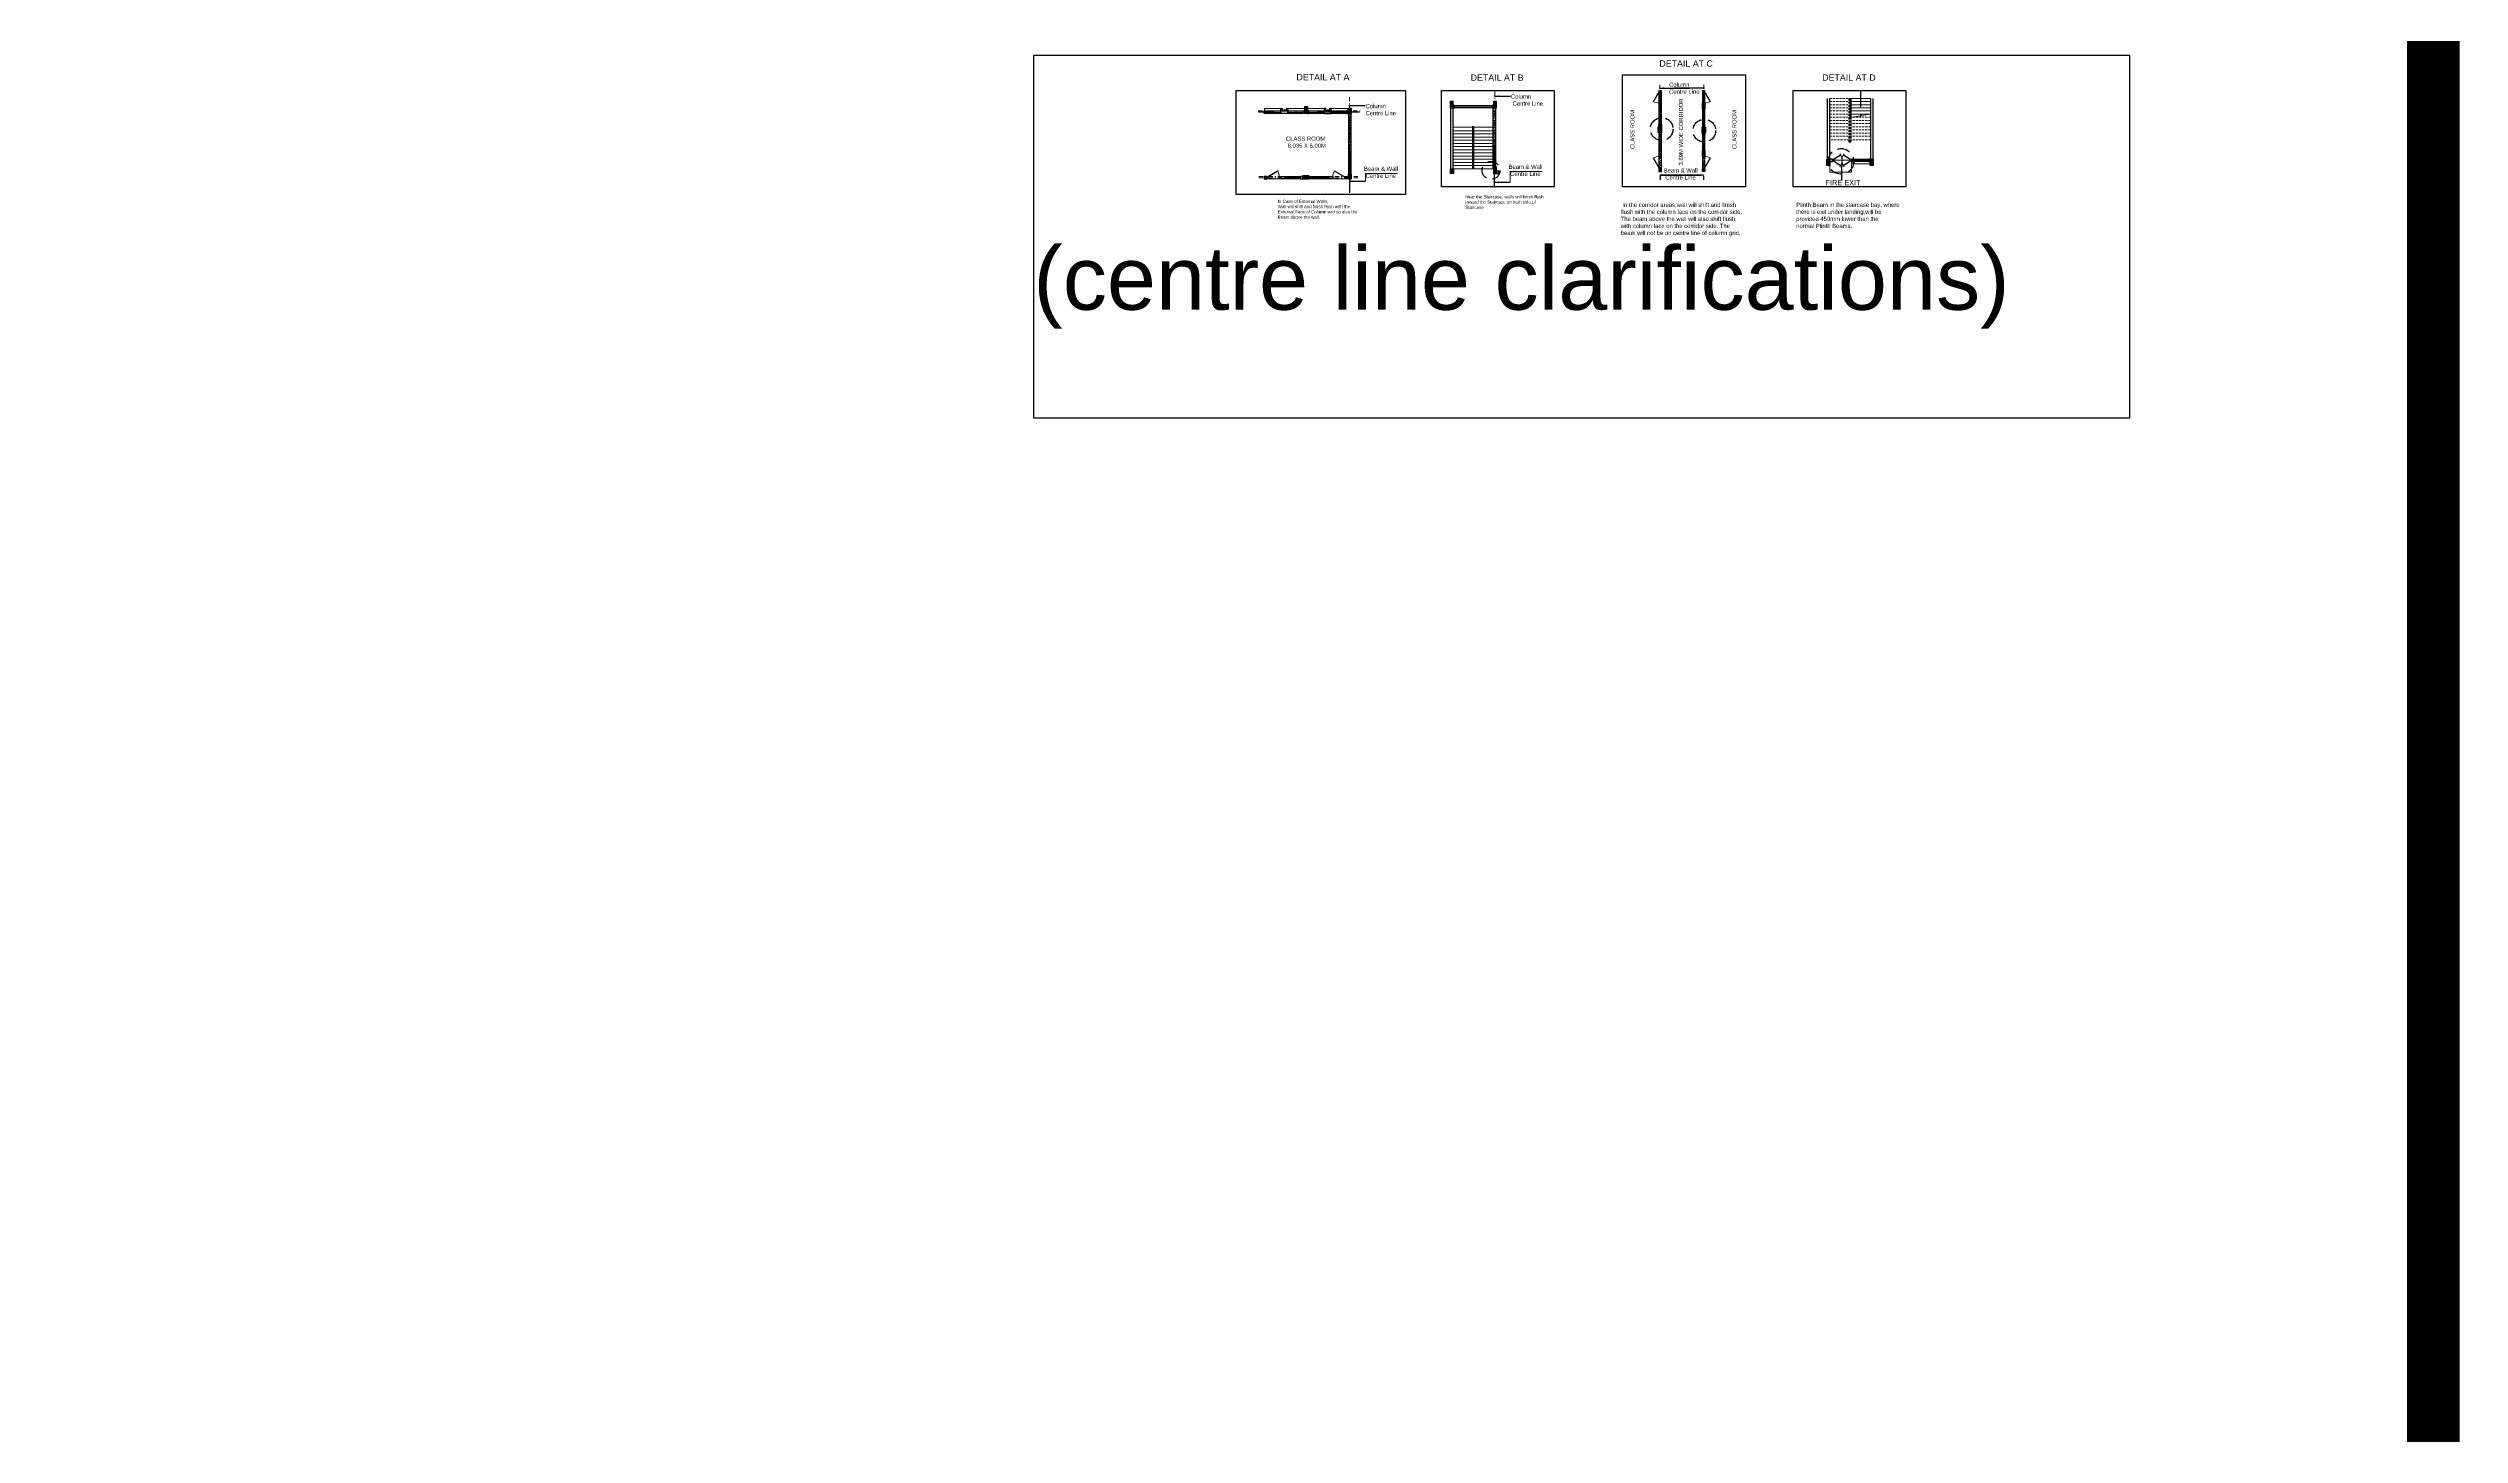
# Model space of a CAD drawing. Header units: millimetres. Extents: x 3614 to 12428, y -844 to 6844.
# Drawn here: x 5811.7 to 6040.6, y -485.1 to -353.4 of the extents above; entities that cross this region are included whole.
import ezdxf

# ---------------------------------------------------------------- set-up
doc = ezdxf.new("R2010")
doc.units = ezdxf.units.MM
doc.header["$LTSCALE"] = 40
doc.header["$MEASUREMENT"] = 0
for name, pattern in [('DASHDOT', [1, 0.5, -0.25, 0, -0.25]), ('DASHED', [0.75, 0.5, -0.25]), ('DASHED2', [0.375, 0.25, -0.125])]:
    doc.linetypes.add(name, pattern=pattern)
doc.layers.get('0').update_dxf_attribs({"linetype": 'CONTINUOUS', "lineweight": 20})
for name, color, linetype, lineweight in [('Arrow', 1, 'CONTINUOUS', 18), ('Beam', 254, 'CONTINUOUS', 25), ('CLL LEV.', 15, 'CONTINUOUS', 18), ('Column', 252, 'CONTINUOUS', 30), ('Column Hatch', 253, 'CONTINUOUS', 13), ('Dim', 220, 'CONTINUOUS', 15), ('Door', 54, 'CONTINUOUS', 18), ('Fixture', 44, 'CONTINUOUS', 15), ('GRID', 134, 'DASHDOT', 13), ('Hatch', 42, 'CONTINUOUS', 15), ('Railing', 23, 'CONTINUOUS', 18), ('Stair', 1, 'CONTINUOUS', 15), ('TEXT', 7, 'CONTINUOUS', 20), ('Ventilator', 6, 'DASHED', 18), ('Wall', 7, 'CONTINUOUS', 30), ('Window', 150, 'CONTINUOUS', 15), ('Window-Wall', 7, 'CONTINUOUS', 18)]:
    doc.layers.add(name, color=color, linetype=linetype, lineweight=lineweight)
doc.styles.add('DIM', font='arial.ttf')
doc.styles.add('L120', font='simplex.shx', dxfattribs={"height": 1})
doc.styles.get("Standard").update_dxf_attribs({"font": 'txt.shx', "height": 0.03937})
doc.styles.add('Tabrej', font='GOTHIC.TTF')
doc.dimstyles.get("Standard").update_dxf_attribs({"dimtxt": 0.18, "dimasz": 0.18, "dimexe": 0.18, "dimexo": 0.0625, "dimgap": 0.09, "dimtad": 0, "dimtih": 1, "dimtoh": 1, "dimdec": 4, "dimzin": 0, "dimdsep": 46, "dimtxsty": 'Standard', "dimcen": 0.09, "dimadec": 0, "dimazin": 0, "dimtfac": 1, "dimtdec": 4, "dimtofl": 0, "dimtmove": 0, "dimatfit": 3, "dimfxl": 0, "dimtolj": 1, "dimtzin": 0, "dimarcsym": 0})

# ---------------------------------------------------------------- blocks, each defined once
blk = doc.blocks.new('WINDOW 1')
at = {"layer": 'CLL LEV.'}
for p, q in [((-0.12, -0.23), (-0.12, -0.46)), ((-0.12, -0.46), (1.61, -0.46)), ((1.61, -0.23), (1.61, -0.46))]:
    blk.add_line(p, q, dxfattribs=at)
at = {"layer": 'Window'}
for p, q in [((0, -0.05), (1.5, -0.05)), ((0, -0.08), (1.5, -0.08))]:
    blk.add_line(p, q, dxfattribs=at)
at = {"layer": 'Window-Wall'}
for p, q in [((0, 0), (1.5, 0)), ((0, -0.23), (0, 0)), ((1.5, 0), (1.5, -0.23)), ((0, -0.12), (1.5, -0.12)), ((1.5, -0.23), (0, -0.23))]:
    blk.add_line(p, q, dxfattribs=at)
blk = doc.blocks.new('VENT 2')
at = {"layer": 'Ventilator', "linetype": 'Continuous', "ltscale": 0.02}
for p, q in [((0, 0.18), (1.5, 0.18)), ((0, 0.15), (1.5, 0.15))]:
    blk.add_line(p, q, dxfattribs=at)
at = {"layer": 'Window-Wall'}
for p, q in [((0, 0.23), (1.5, 0.23)), ((0, 0), (0, 0.23)), ((0, 0.12), (1.5, 0.12)), ((1.5, 0), (0, 0)), ((1.5, 0.23), (1.5, 0))]:
    blk.add_line(p, q, dxfattribs=at)
blk = doc.blocks.new('SHAFT')
at = {"layer": 'Fixture'}
blk.add_circle((-0.33, 0.3), 0.05, dxfattribs=at)
at = {"layer": 'Wall'}
blk.add_lwpolyline([(-0.66, 0), (-0.66, 0.46), (-0.54, 0.46), (-0.54, 0.23), (-0.12, 0.23), (-0.12, 0.46), (0, 0.46), (0, 0), (-0.66, 0)], dxfattribs=at)
blk = doc.blocks.new('*U18')
for p, q in [((0, 0), (0, -6)), ((40, 0), (40, -6))]:
    blk.add_line(p, q)
blk.add_lwpolyline([(0, 0), (34.6, 20), (35.5, 18.5), (0.9, -1.5)], close=True)
blk.add_arc((0, 0), 40, 0, 30)
blk = doc.blocks.new('DOOR1')
at = {"layer": 'Door'}
blk.add_line((0, 0), (1.2, 0), dxfattribs=at)
at = {"layer": 'Door', "xscale": 0.0300000000000013, "yscale": 0.0300000000000013, "zscale": 0.0300000000000013}
blk.add_blockref('*U18', (0, 0.18), dxfattribs=at)
blk = doc.blocks.new('COLOUM 3')
at = {"layer": 'Column Hatch'}
h = blk.add_hatch(color=0, dxfattribs=at)
h.dxf.hatch_style = 1
h.paths.add_polyline_path([(2226.89, -1324.47), (2227.19, -1324.47), (2227.19, -1323.87), (2226.89, -1323.87)])
at = {"layer": 'Column'}
for p, q in [((2227.19, -1323.87), (2226.89, -1323.87)), ((2226.89, -1323.87), (2226.89, -1324.47)), ((2226.89, -1324.47), (2227.19, -1324.47)), ((2227.19, -1324.47), (2227.19, -1323.87))]:
    blk.add_line(p, q, dxfattribs=at)
blk = doc.blocks.new('COLUMN 546')
at = {"layer": 'Column Hatch'}
h = blk.add_hatch(color=0, dxfattribs=at)
h.dxf.hatch_style = 1
h.paths.add_polyline_path([(0, 0), (0.3, 0), (0.3, 0.46), (0, 0.46)])
at = {"layer": 'Column'}
for p, q in [((0.3, 0.46), (0, 0.46)), ((0, 0.46), (0, 0)), ((0, 0), (0.3, 0)), ((0.3, 0), (0.3, 0.46))]:
    blk.add_line(p, q, dxfattribs=at)
blk = doc.blocks.new('COLOUM 2')
at = {"layer": 'Column Hatch'}
h = blk.add_hatch(color=0, dxfattribs=at)
h.dxf.hatch_style = 1
h.paths.add_polyline_path([(2157.91, -1450.99), (2157.61, -1450.99), (2157.61, -1450.46), (2157.91, -1450.46)])
at = {"layer": 'Column'}
for p, q in [((2157.61, -1450.99), (2157.61, -1450.46)), ((2157.61, -1450.46), (2157.91, -1450.46)), ((2157.91, -1450.99), (2157.61, -1450.99)), ((2157.91, -1450.46), (2157.91, -1450.99))]:
    blk.add_line(p, q, dxfattribs=at)
blk = doc.blocks.new('Door - Left Hung 36 in.')
at = {"layer": 'Door'}
blk.add_line((0.8, -1.3), (35.9, -1.3), dxfattribs=at)
blk.add_lwpolyline([(0.8, -1.3), (0, 0), (31.2, 18), (31.9, 16.7)], close=True, dxfattribs=at)
blk.add_arc((0, 0), 36, 0, 37.31013, dxfattribs=at)
blk = doc.blocks.new('coloum 600')
at = {"layer": 'Column Hatch'}
h = blk.add_hatch(color=0, dxfattribs=at)
h.dxf.hatch_style = 1
h.paths.add_polyline_path([(15434.68, -677.66), (15434.68, -677.96), (15435.28, -677.96), (15435.28, -677.66)])
at = {"layer": 'Column'}
for p, q in [((15434.68, -677.66), (15434.68, -677.96)), ((15435.28, -677.66), (15434.68, -677.66)), ((15435.28, -677.96), (15435.28, -677.66)), ((15434.68, -677.96), (15435.28, -677.96))]:
    blk.add_line(p, q, dxfattribs=at)

msp = doc.modelspace()

# ---------------------------------------------------------------- hatches: boundary and pattern name
at = {"layer": 'Column Hatch', "ltscale": 0.2}
h = msp.add_hatch(dxfattribs=at)
h.set_pattern_fill('ANSI31', color=256, scale=0.05)
h.set_pattern_definition([(45, (3404.33271, 750.46255), (-0.1122532015, 0.1122532015), [])])
h.paths.add_polyline_path([(5948.8832, -359.0985), (5949.1132, -359.0985), (5949.1132, -364.8685), (5948.8832, -364.8685)])
h = msp.add_hatch(dxfattribs=at)
h.set_pattern_fill('ANSI31', color=256, scale=0.05)
h.set_pattern_definition([(45, (3420.06103, 750.19392), (-0.1122532015, 0.1122532015), [])])
h.paths.add_polyline_path([(5964.6115, -357.4371), (5964.8415, -357.4371), (5964.8415, -365.1371), (5964.6115, -365.1371)])
h = msp.add_hatch(dxfattribs=at)
h.set_pattern_fill('ANSI31', color=256, scale=0.05)
h.set_pattern_definition([(45, (3424.16835, 750.19392), (-0.1122532015, 0.1122532015), [])])
h.paths.add_polyline_path([(5968.7315, -357.4371), (5968.9615, -357.4371), (5968.9615, -365.1371), (5968.7315, -365.1371)])
h = msp.add_hatch(dxfattribs=at)
h.set_pattern_fill('ANSI31', color=256, scale=0.05)
h.set_pattern_definition([(45, (3390.58792, 749.94847), (-0.1122532015, 0.1122532015), [])])
h.paths.add_polyline_path([(5935.1384, -359.6126), (5935.3684, -359.6126), (5935.3684, -365.3826), (5935.1384, -365.3826)])

# ---------------------------------------------------------------- linework, layer by layer
at = {"layer": 'Arrow', "color": 1, "linetype": 'DASHED', "lineweight": 25, "ltscale": 0.06}
for centre, radius in [((5964.694, -357.2093), 0.0199), ((5968.8799, -357.2093), 0.0199), ((5935.2173, -358.8822), 0.0199), ((5949.0255, -357.9768), 0.0199), ((5935.254, -361.5477), 0.0199), ((5964.8711, -361.1045), 1.076), ((5968.9181, -361.2571), 1.076), ((5981.9006, -364.1761), 1.2184), ((5948.6669, -365.0282), 0.8475), ((5948.9944, -366.141), 0.0199), ((5964.7297, -365.4695), 0.0199)]:
    msp.add_circle(centre, radius, dxfattribs=at)
at = {"layer": 'Beam', "ltscale": 0.05}
msp.add_lwpolyline([(6009.3344, -354.1239), (5905.2116, -354.1239), (5905.2116, -388.5314), (6009.3344, -388.5314)], close=True, dxfattribs=at)
at = {"layer": 'Column Hatch', "ltscale": 0.2}
for points in [[(5948.8832, -359.0985), (5949.1132, -359.0985), (5949.1132, -364.8685), (5948.8832, -364.8685)], [(5964.6115, -357.4371), (5964.8415, -357.4371), (5964.8415, -365.1371), (5964.6115, -365.1371)], [(5968.7315, -357.4371), (5968.9615, -357.4371), (5968.9615, -365.1371), (5968.7315, -365.1371)], [(5935.1384, -359.6126), (5935.3684, -359.6126), (5935.3684, -365.3826), (5935.1384, -365.3826)]]:
    msp.add_lwpolyline(points, close=True, dxfattribs=at)
at = {"layer": 'Dim'}
for p, q in [((5936.7391, -366.0506), (5936.7391, -365.3268)), ((5936.7391, -365.3268), (5939.7895, -365.3268)), ((5950.4736, -366.1415), (5950.4736, -365.1366)), ((5950.4736, -365.1366), (5953.5233, -365.1366))]:
    msp.add_line(p, q, dxfattribs=at)
at = {"layer": 'Dim', "linetype": 'Continuous', "ltscale": 0.9}
msp.add_lwpolyline([(5984.7331, -359.6829), (5983.8269, -359.8307), (5983.7912, -359.7669), (5983.764, -359.9105), (5983.7282, -359.8467), (5982.7776, -360.0024)], dxfattribs=at)
at = {"layer": 'Door'}
msp.add_line((5981.082, -364.0727), (5982.9018, -364.0737), dxfattribs=at)
at = {"layer": 'GRID', "ltscale": 0.02}
for p, q in [((5964.6915, -356.9156), (5964.6915, -364.9071)), ((5968.8815, -356.8875), (5968.8815, -364.9071)), ((5926.5644, -359.3826), (5936.2266, -359.3826)), ((5935.2184, -358.0626), (5935.2184, -365.3826)), ((5949.0332, -357.5485), (5949.0332, -365.3285)), ((5926.6341, -365.6126), (5936.2266, -365.6126)), ((5926.6341, -365.7276), (5936.2266, -365.7276))]:
    msp.add_line(p, q, dxfattribs=at)
at = {"layer": 'GRID', "color": 2, "lineweight": 25, "ltscale": 0.2}
for p, q in [((5948.9982, -366.6441), (5948.9982, -359.0985)), ((5964.7265, -357.4371), (5964.7265, -365.9248)), ((5968.8465, -357.4371), (5968.8465, -365.9248)), ((5936.1859, -359.4976), (5926.5788, -359.4976)), ((5935.2534, -367.1582), (5935.2534, -359.6126))]:
    msp.add_line(p, q, dxfattribs=at)
at = {"layer": 'Hatch', "color": 4, "lineweight": 25, "ltscale": 0.05, "const_width": 5}
msp.add_lwpolyline([(5158.1929, -841.4394), (6038.1487, -841.4394), (6038.1487, -197.365), (5158.1929, -197.365)], close=True, dxfattribs=at)
at = {"layer": 'Railing', "linetype": 'DASHED2', "ltscale": 0.02}
for p, q in [((5982.6526, -358.1887), (5982.6526, -362.2811)), ((5982.7326, -358.1887), (5982.7326, -362.2671)), ((5982.7776, -360.0024), (5982.7776, -362.2671)), ((5982.8576, -359.9897), (5982.8576, -362.2811))]:
    msp.add_line(p, q, dxfattribs=at)
at = {"layer": 'Railing', "ltscale": 0.9}
for p, q in [((5982.7326, -358.1887), (5982.6526, -358.1887)), ((5982.8576, -358.1887), (5982.7776, -358.1887)), ((5946.9082, -364.8685), (5946.9582, -364.8685)), ((5946.9932, -364.8685), (5947.0432, -364.8685))]:
    msp.add_line(p, q, dxfattribs=at)
at = {"layer": 'Railing'}
for p, q in [((5982.7776, -358.1887), (5982.7776, -360.0024)), ((5982.8576, -358.1887), (5982.8576, -359.9887)), ((5946.9082, -364.8685), (5946.9082, -363.0593)), ((5946.9582, -364.8685), (5946.9582, -363.056))]:
    msp.add_line(p, q, dxfattribs=at)
at = {"layer": 'Railing', "linetype": 'DASHED2'}
for p, q in [((5946.9082, -363.0593), (5946.9082, -360.9284)), ((5946.9582, -363.056), (5946.9582, -360.936)), ((5946.9932, -364.8685), (5946.9932, -360.936)), ((5947.0432, -364.8685), (5947.0432, -360.9284))]:
    msp.add_line(p, q, dxfattribs=at)
at = {"layer": 'Railing'}
for radius, start, end in [(0.0677, 355.725519, 184.274481), (0.0177, 351.632887, 188.367113)]:
    msp.add_arc((5946.9757, -360.9334), radius, start, end, dxfattribs=at)
at = {"layer": 'Railing', "ltscale": 0.9}
for radius, start, end in [(0.106, 194.722818, 345.277182), (0.026, 209.995088, 330.004912)]:
    msp.add_arc((5982.7551, -362.2541), radius, start, end, dxfattribs=at)
at = {"layer": 'Stair', "linetype": 'DASHED2', "ltscale": 0.02}
for p, q in [((5980.8476, -358.1887), (5982.6526, -358.1887)), ((5980.8476, -358.4887), (5982.6526, -358.4887)), ((5980.8476, -358.7887), (5982.6526, -358.7887)), ((5980.8476, -359.0887), (5982.6526, -359.0887)), ((5980.8476, -359.3887), (5982.6526, -359.3887)), ((5980.8476, -359.6887), (5982.6526, -359.6887)), ((5980.8476, -359.9887), (5982.6526, -359.9887)), ((5980.8476, -360.2887), (5982.6526, -360.2887)), ((5980.8476, -360.5887), (5982.6526, -360.5887)), ((5980.8476, -360.8887), (5982.6526, -360.8887)), ((5980.8476, -361.1887), (5982.6526, -361.1887)), ((5980.8476, -361.4887), (5982.6526, -361.4887)), ((5984.6976, -359.9887), (5982.8576, -359.9887)), ((5984.6976, -360.2887), (5982.8576, -360.2887)), ((5984.6976, -360.5887), (5982.8576, -360.5887)), ((5984.6976, -360.8887), (5982.8576, -360.8887)), ((5984.6976, -361.1887), (5982.8576, -361.1887)), ((5984.6976, -361.4887), (5982.8576, -361.4887)), ((5980.8476, -361.7887), (5982.6526, -361.7887)), ((5982.6526, -362.1187), (5980.8476, -362.1187)), ((5984.6976, -361.7887), (5982.8576, -361.7887)), ((5984.6976, -362.1187), (5982.8576, -362.1187))]:
    msp.add_line(p, q, dxfattribs=at)
at = {"layer": 'Stair'}
for p, q in [((5984.6976, -358.1887), (5982.8576, -358.1887)), ((5984.6976, -358.4887), (5982.8576, -358.4887)), ((5984.6976, -358.7887), (5982.8576, -358.7887)), ((5984.6976, -359.0887), (5982.8576, -359.0887)), ((5984.6976, -359.3887), (5982.8576, -359.3887)), ((5984.6976, -359.6887), (5982.8576, -359.6887)), ((5945.0682, -363.3685), (5946.9082, -363.3685)), ((5945.0682, -363.6685), (5946.9082, -363.6685)), ((5945.0682, -363.9685), (5946.9082, -363.9685)), ((5945.0682, -364.2685), (5946.9082, -364.2685)), ((5945.0682, -364.5685), (5946.9082, -364.5685)), ((5945.0682, -364.8685), (5946.9082, -364.8685))]:
    msp.add_line(p, q, dxfattribs=at)
at = {"layer": 'Stair', "linetype": 'DASHED2'}
for p, q in [((5945.0682, -360.9385), (5946.9082, -360.9385)), ((5945.0682, -361.2685), (5946.9082, -361.2685)), ((5945.0682, -361.5685), (5946.9082, -361.5685)), ((5947.0432, -360.9385), (5948.8832, -360.9385)), ((5947.0432, -361.2685), (5948.8832, -361.2685)), ((5947.0432, -361.5685), (5948.8832, -361.5685)), ((5945.0682, -361.8685), (5946.9082, -361.8685)), ((5945.0682, -362.1685), (5946.9082, -362.1685)), ((5945.0682, -362.4685), (5946.9082, -362.4685)), ((5945.0682, -362.7685), (5946.9082, -362.7685)), ((5945.0682, -363.0685), (5946.9082, -363.0685)), ((5947.0432, -361.8685), (5948.8832, -361.8685)), ((5947.0432, -362.1685), (5948.8832, -362.1685)), ((5947.0432, -362.4685), (5948.8832, -362.4685)), ((5947.0432, -362.7685), (5948.8832, -362.7685)), ((5947.0432, -363.0685), (5948.8832, -363.0685)), ((5947.0432, -363.3685), (5948.8832, -363.3685)), ((5947.0432, -363.6685), (5948.8832, -363.6685)), ((5947.0432, -363.9685), (5948.8832, -363.9685)), ((5947.0432, -364.2685), (5948.8832, -364.2685)), ((5947.0432, -364.5685), (5948.8832, -364.5685)), ((5947.0432, -364.8685), (5948.8832, -364.8685))]:
    msp.add_line(p, q, dxfattribs=at)
at = {"layer": 'Stair', "ltscale": 0.9}
for p, q in [((5980.8476, -364.1887), (5980.8476, -365.1887)), ((5980.8476, -365.1887), (5982.9018, -365.1887)), ((5982.9018, -364.1887), (5982.9018, -365.1887))]:
    msp.add_line(p, q, dxfattribs=at)
at = {"layer": 'Wall', "color": 7}
for p, q in [((5944.8382, -364.8685), (5944.8382, -359.0999)), ((5945.0682, -364.8685), (5945.0682, -359.0985)), ((5948.8832, -364.8685), (5948.8832, -359.0985)), ((5949.1132, -364.8685), (5949.1132, -359.0985)), ((5980.6176, -363.9587), (5980.6176, -358.1887)), ((5980.8476, -363.9587), (5980.8476, -358.1887)), ((5935.1384, -359.6126), (5935.1384, -365.3826)), ((5935.3684, -359.6126), (5935.3684, -365.3826))]:
    msp.add_line(p, q, dxfattribs=at)
at = {"layer": 'Wall', "ltscale": 0.9}
for p, q in [((5984.7326, -363.9587), (5984.7326, -358.1887)), ((5984.9626, -363.9587), (5984.9626, -358.1887))]:
    msp.add_line(p, q, dxfattribs=at)
at = {"layer": 'Wall', "ltscale": 0.2}
for points in [[(5961.1503, -355.9638), (5972.8312, -355.9638), (5972.8312, -366.604), (5961.1503, -366.604)], [(5924.4814, -357.4523), (5940.5547, -357.4523), (5940.5547, -367.306), (5924.4814, -367.306)], [(5943.9652, -357.4523), (5954.6634, -357.4523), (5954.6634, -366.604), (5943.9652, -366.604)], [(5945.1832, -358.8685), (5945.0682, -358.8685), (5945.0682, -359.0985), (5945.1832, -359.0985)], [(5948.8832, -358.8685), (5948.7682, -358.8685), (5948.7682, -359.0985), (5948.8832, -359.0985)], [(5977.3501, -357.4523), (5988.0483, -357.4523), (5988.0483, -366.604), (5977.3501, -366.604)]]:
    msp.add_lwpolyline(points, close=True, dxfattribs=at)
at = {"layer": 'Wall'}
for points in [[(5927.1384, -359.3826), (5927.2534, -359.3826), (5927.2534, -359.6126), (5927.1384, -359.6126), (5927.1384, -359.3826)], [(5930.8384, -359.3826), (5930.9534, -359.3826), (5930.9534, -359.6126), (5930.8384, -359.6126), (5930.8384, -359.3826)], [(5931.3684, -359.3826), (5931.2534, -359.3826), (5931.2534, -359.6126), (5931.3684, -359.6126), (5931.3684, -359.3826)], [(5935.0684, -359.3826), (5934.9534, -359.3826), (5934.9534, -359.6126), (5935.0684, -359.6126), (5935.0684, -359.3826)], [(5964.6115, -360.6771), (5964.8415, -360.6771), (5964.8415, -360.9071), (5964.6115, -360.9071), (5964.6115, -360.6771)], [(5964.6115, -361.6671), (5964.8415, -361.6671), (5964.8415, -361.4371), (5964.6115, -361.4371), (5964.6115, -361.6671)], [(5968.9615, -360.6771), (5968.7315, -360.6771), (5968.7315, -360.9071), (5968.9615, -360.9071), (5968.9615, -360.6771)], [(5968.9615, -361.6671), (5968.7315, -361.6671), (5968.7315, -361.4371), (5968.9615, -361.4371), (5968.9615, -361.6671)], [(5927.1384, -365.6126), (5927.1384, -365.8426), (5927.3684, -365.8426), (5927.3684, -365.6126), (5927.1384, -365.6126)], [(5930.5734, -365.6126), (5930.5734, -365.8426), (5930.8034, -365.8426), (5930.8034, -365.6126), (5930.5734, -365.6126)], [(5931.6334, -365.6126), (5931.6334, -365.8426), (5931.4034, -365.8426), (5931.4034, -365.6126), (5931.6334, -365.6126)], [(5935.0684, -365.6126), (5935.0684, -365.8426), (5934.8384, -365.8426), (5934.8384, -365.6126), (5935.0684, -365.6126)], [(5949.1832, -365.0985), (5949.1832, -365.3285), (5949.4132, -365.3285), (5949.4132, -365.0985), (5949.1832, -365.0985)], [(5964.6115, -365.1371), (5964.8415, -365.1371), (5964.8415, -364.9071), (5964.6115, -364.9071), (5964.6115, -365.1371)], [(5968.9615, -365.1371), (5968.7315, -365.1371), (5968.7315, -364.9071), (5968.9615, -364.9071), (5968.9615, -365.1371)]]:
    msp.add_lwpolyline(points, dxfattribs=at)
at = {"layer": 'Wall', "ltscale": 0.9}
for points in [[(5964.6115, -358.6371), (5964.6115, -359.1771), (5964.8415, -359.1771), (5964.8415, -358.6371)], [(5968.9615, -358.6371), (5968.9615, -359.1771), (5968.7315, -359.1771), (5968.7315, -358.6371)], [(5964.6115, -363.1671), (5964.6115, -363.7071), (5964.8415, -363.7071), (5964.8415, -363.1671)], [(5968.9615, -363.1671), (5968.9615, -363.7071), (5968.7315, -363.7071), (5968.7315, -363.1671)], [(5981.0826, -363.9587), (5980.8476, -363.9587), (5980.8476, -364.1887), (5981.0826, -364.1887)], [(5982.9018, -364.1887), (5983.0476, -364.1887), (5983.0476, -363.9587), (5982.9018, -363.9587)], [(5984.5476, -364.1887), (5984.6626, -364.1887), (5984.6626, -363.9587), (5984.5476, -363.9587)], [(5928.5684, -365.6126), (5929.0734, -365.6126), (5929.0734, -365.8426), (5928.5684, -365.8426)], [(5933.1334, -365.6126), (5933.6384, -365.6126), (5933.6384, -365.8426), (5933.1334, -365.8426)]]:
    msp.add_lwpolyline(points, close=True, dxfattribs=at)
at = {"layer": 'Window'}
for p, q in [((5948.7682, -359.0175), (5945.1832, -359.0175)), ((5948.7682, -359.0475), (5945.1832, -359.0475))]:
    msp.add_line(p, q, dxfattribs=at)
at = {"layer": 'Window-Wall'}
for p, q in [((5945.1832, -358.8685), (5948.7682, -358.8685)), ((5948.7682, -358.9835), (5945.1832, -358.9835)), ((5948.7682, -359.0985), (5945.1832, -359.0985)), ((5948.7682, -358.8685), (5948.7682, -359.0985))]:
    msp.add_line(p, q, dxfattribs=at)

# ---------------------------------------------------------------- block references
for name, p in [('COLOUM 3', (3704.0671, 964.8601)), ('COLOUM 3', (3717.8819, 965.3741)), ('COLOUM 3', (3721.9969, 965.3741)), ('COLOUM 2', (3806.9266, 1089.5484)), ('COLOUM 2', (3811.1166, 1089.5484)), ('COLOUM 3', (3721.9969, 959.1441))]:
    msp.add_blockref(name, p)
at = {"color": 7}
for p in [(5935.1034, -359.6126), (5935.1034, -365.8426)]:
    msp.add_blockref('COLUMN 546', p, dxfattribs=at)
at = {"xscale": -1, "rotation": 90}
for p in [(5302.885, 15070.7255), (5307, 15070.7255)]:
    msp.add_blockref('coloum 600', p, dxfattribs=at)
at = {"rotation": 270}
msp.add_blockref('COLOUM 3', (7255.2761, 1861.3438), dxfattribs=at)
at = {"color": 7, "extrusion": (0, 0, -1), "zscale": -1, "rotation": 180}
msp.add_blockref('COLUMN 546', (-5944.8032, -364.8685), dxfattribs=at)
at = {"layer": 'CLL LEV.', "rotation": 180}
for p in [(5928.7534, -359.6126), (5930.8384, -359.6126)]:
    msp.add_blockref('WINDOW 1', p, dxfattribs=at)
at = {"layer": 'CLL LEV.', "xscale": -1, "rotation": 180}
for p in [(5931.3684, -359.6126), (5933.4534, -359.6126)]:
    msp.add_blockref('WINDOW 1', p, dxfattribs=at)
at = {"layer": 'CLL LEV.', "xscale": -1}
msp.add_blockref('WINDOW 1', (5984.5476, -363.9587), dxfattribs=at)
at = {"layer": 'Door', "extrusion": (0, 0, -1), "yscale": 0.0252777777711346, "zscale": -0.0252777777711346}
for p, xscale, rotation in [((-5981.0826, -364.0404), -0.0252777777711346, 358.3280413579427), ((-5981.0826, -364.105), 0.0252777777711346, 181.6719586420574), ((-5982.9018, -364.0404), 0.0252777777711346, 1.671958642057408), ((-5982.9018, -364.105), -0.0252777777711346, 178.3280413579426)]:
    msp.add_blockref('Door - Left Hung 36 in.', p, dxfattribs=dict(at, xscale=xscale, rotation=rotation))
at = {"layer": 'Wall'}
for name, p in [('SHAFT', (5929.3734, -359.6126)), ('DOOR1', (5927.3684, -365.8426)), ('VENT 2', (5929.0734, -365.8426))]:
    msp.add_blockref(name, p, dxfattribs=at)
at = {"layer": 'Wall', "xscale": -1}
for name, p in [('SHAFT', (5932.8334, -359.6126)), ('VENT 2', (5933.1334, -365.8426)), ('DOOR1', (5934.8384, -365.8426))]:
    msp.add_blockref(name, p, dxfattribs=at)
at = {"layer": 'Wall', "extrusion": (0, 0, -1), "zscale": -1, "rotation": 270}
for name, p in [('DOOR1', (-5964.8415, -357.4371)), ('VENT 2', (-5964.8415, -359.1771))]:
    msp.add_blockref(name, p, dxfattribs=at)
at = {"layer": 'Wall'}
for name, p, rotation in [('DOOR1', (5968.7315, -357.4371), 270), ('VENT 2', (5968.7315, -359.1771), 270), ('VENT 2', (5964.8415, -363.1671), 90), ('DOOR1', (5964.8415, -364.9071), 90)]:
    msp.add_blockref(name, p, dxfattribs=dict(at, rotation=rotation))
at = {"layer": 'Wall', "xscale": -1, "rotation": 270}
for name, p in [('VENT 2', (5968.7315, -363.1671)), ('DOOR1', (5968.7315, -364.9071))]:
    msp.add_blockref(name, p, dxfattribs=at)

# ---------------------------------------------------------------- texts
at = {"layer": 'TEXT', "attachment_point": 1, "style": 'Tabrej'}
for s, insert, char_height, width in [('{\\fArial|b0|i0|c0|p34;DETAIL AT C}', (5964.653, -354.5813), 0.6, 7.639118), ('{\\fArial|b0|i0|c0|p34;DETAIL AT A}', (5930.1886, -355.8798), 0.6, 7.639118), ('{\\fArial|b0|i0|c0|p34;DETAIL AT B}', (5946.729, -355.9191), 0.6, 7.639118), ('{\\fArial|b0|i0|c0|p34;Column \\PCentre Line}', (5965.5759, -356.6866), 0.4, 7.639118), ('{\\fArial|b0|i0|c0|p34;DETAIL AT D}', (5980.1139, -355.9191), 0.6, 7.639118), ('{\\fArial|b0|i0|c0|p34;Column \\PCentre Line}', (5936.7527, -358.7271), 0.4, 7.639118), ('{\\fArial|b0|i0|c0|p34;Column\\P Centre Line}', (5950.559, -357.8189), 0.4, 7.639118), ('{\\fArial|b0|i0|c0|p34;CLASS ROOM\\P 8.035 X 6.00M}', (5929.1988, -361.8169), 0.4, 7.639118), ('{\\fArial|b0|i0|c0|p34;Beam & Wall\\P Centre Line}', (5936.6045, -364.6755), 0.4, 7.639118), ('{\\fArial|b0|i0|c0|p34;Beam & Wall\\P Centre Line}', (5950.3291, -364.4893), 0.4, 7.639118), ('{\\fArial|b0|i0|c0|p34;Beam & Wall\\P Centre Line}', (5965.0597, -364.8357), 0.4, 7.639118), ('{\\fArial|b0|i0|c0|p34;\\H0.75x;In Case of External Walls,\\PWall will shift and finish flush with the External Face of Column and so also the Beam above the wall.}', (5928.4125, -367.8203), 0.4, 7.639118), ('{\\fArial|b0|i0|c0|p34;\\H0.75x;Near the Staircase, walls will finish flush toward the Staircase on both side of Staircase}', (5946.2288, -367.3858), 0.4, 7.639118), ('{\\fCambria|b0|i0|c0|p18;\\P\\fArial|b0|i0|c0|p34; In the corridor areas,wall will shift and finish flush with the column face on the corridor side.\\~ The beam above the wall will also shift flush with column face on the corridor side. The beam will not be on centre line of column grid.}', (5960.9842, -367.4348), 0.4, 11.862824), ('{\\fCambria|b0|i0|c0|p18;\\P\\fArial|b0|i0|c0|p34; Plinth Beam in the staircase bay, where\\P there is exit under landing,will be \\P provided 450mm lower than the \\P normal Plinth Beams.}', (5977.4854, -367.4348), 0.4, 11.862824)]:
    msp.add_mtext(s, dxfattribs=dict(at, insert=insert, char_height=char_height, width=width))
at = {"layer": 'TEXT', "char_height": 0.4, "attachment_point": 1, "rotation": 90, "style": 'Tabrej'}
for insert in [(5961.8863, -363.0841), (5971.5727, -363.0841)]:
    msp.add_mtext_dynamic_manual_height_columns('\\pi0.064798;{\\fArial|b0|i0|c0|p34;CLASS ROOM}', width=3.78553, gutter_width=12.5, heights=[0], dxfattribs=dict(at, insert=insert))
at = {"layer": 'TEXT', "insert": (5966.4983, -364.5625), "char_height": 0.4, "width": 9.653285, "attachment_point": 1, "rotation": 90, "style": 'Tabrej'}
msp.add_mtext('{\\fArial|b0|i0|c0|p34;3.89M WIDE CORRIDOR}', dxfattribs=at)
at = {"layer": 'TEXT', "insert": (5980.4243, -365.9425), "char_height": 0.5, "attachment_point": 1, "style": 'DIM'}
msp.add_mtext_dynamic_manual_height_columns('{\\fArial|b0|i0|c0|p34;FIRE EXIT}', width=4.358227, gutter_width=5, heights=[0], dxfattribs=at)
at = {"layer": 'TEXT', "color": 1, "insert": (5905.2116, -362.2663), "char_height": 6, "width": 421.72532, "attachment_point": 1, "style": 'DIM'}
msp.add_mtext('   \\P(centre line clarifications)\\P ', dxfattribs=at)

# ---------------------------------------------------------------- leaders
at = {"layer": 'TEXT'}
for points, override in [([(5964.6906, -357.2092), (5967.5251, -357.2092)], {"dimscale": 40, "dimasz": 0.01, "dimgap": 0.09, "dimtad": 0, "dimpost": "'", "dimarcsym": 1}), ([(5968.8819, -357.2092), (5966.0474, -357.2092)], {"dimscale": 40, "dimasz": 0.01, "dimgap": 0.09, "dimtad": 0, "dimpost": "'", "dimarcsym": 1}), ([(5935.2165, -358.8826), (5936.7009, -358.8826)], {"dimscale": 40, "dimasz": 0.01, "dimgap": 0.09, "dimtad": 0, "dimpost": "'", "dimarcsym": 1}), ([(5949.0228, -357.9744), (5950.5072, -357.9744)], {"dimscale": 40, "dimasz": 0.01, "dimgap": 0.09, "dimtad": 0, "dimpost": "'", "dimarcsym": 1}), ([(5983.7776, -359.0081), (5983.7776, -357.5237)], {"dimscale": 40, "dimasz": 0.01, "dimgap": 0.09, "dimtad": 0, "dimpost": "'", "dimtxsty": 'L120', "dimarcsym": 1}), ([(5935.2547, -366.0506), (5936.7391, -366.0506)], {"dimscale": 40, "dimasz": 0.01, "dimgap": 0.09, "dimtad": 0, "dimpost": "'", "dimarcsym": 1}), ([(5948.9893, -366.1415), (5950.4736, -366.1415)], {"dimscale": 40, "dimasz": 0.01, "dimgap": 0.09, "dimtad": 0, "dimpost": "'", "dimarcsym": 1}), ([(5964.7258, -365.47), (5968.5738, -365.47)], {"dimscale": 40, "dimasz": 0.01, "dimgap": 0.09, "dimtad": 0, "dimpost": "'", "dimarcsym": 1}), ([(5968.8465, -365.47), (5964.7258, -365.47)], {"dimscale": 40, "dimasz": 0.01, "dimgap": 0.09, "dimtad": 0, "dimpost": "'", "dimarcsym": 1}), ([(5981.9769, -365.9897), (5981.9769, -364.5051)], {"dimscale": 40, "dimasz": 0.01, "dimgap": 0.09, "dimtad": 0, "dimpost": "'", "dimtxsty": 'L120', "dimarcsym": 1})]:
    msp.add_leader(points, dimstyle='Standard', override=override, dxfattribs=at)

doc.saveas('drawing.dxf')
